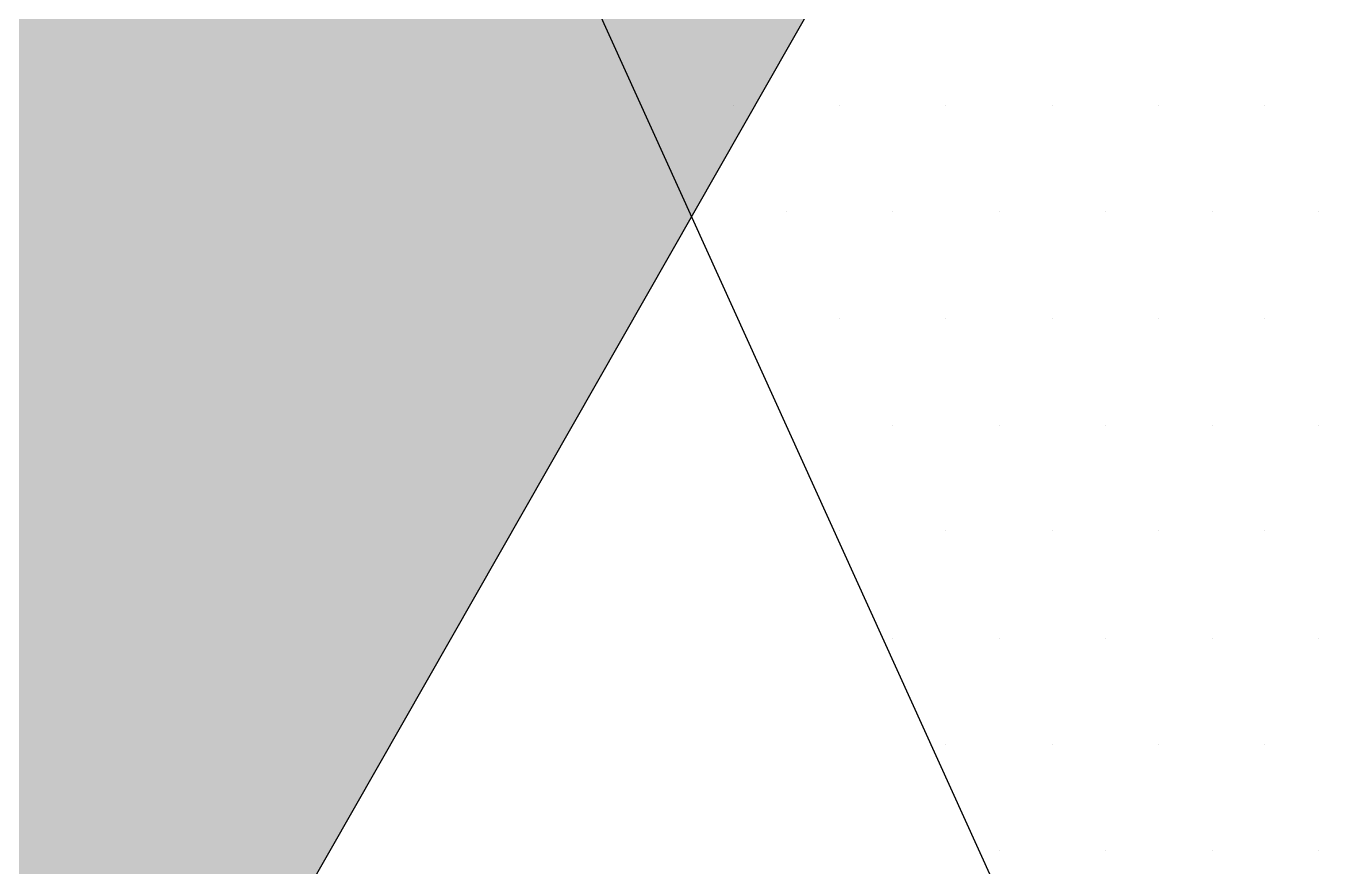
# Model space of a CAD drawing. Header units: millimetres. Extents: x -1573 to 210, y -360 to 557.
# Drawn here: x -497.581 to -496.902, y 16.26 to 16.695 of the extents above; entities that cross this region are included whole.
import ezdxf

# ---------------------------------------------------------------- set-up
doc = ezdxf.new("R2010")
doc.units = ezdxf.units.MM
doc.header["$LTSCALE"] = 2
doc.linetypes.add('CACHEX2', pattern=[0.75, 0.5, -0.25])
for name, color, linetype in [('CALQUE_7', 4, 'Continuous'), ('CARTOUCHE', 7, 'Continuous'), ('rosace', 7, 'Continuous')]:
    doc.layers.add(name, color=color, linetype=linetype)

# ---------------------------------------------------------------- blocks, each defined once
blk = doc.blocks.new('A$C715108E3')
at = {"layer": 'CALQUE_7', "color": 131}
for p, q in [((-12.4386, -24.3394), (-12.4386, -24.3394)), ((-12.3593, -24.3394), (-12.3593, -24.3394)), ((-12.2673, -24.3394), (-12.2673, -24.3394)), ((-12.1762, -24.3394), (-12.1762, -24.3394)), ((-12.0844, -24.3394), (-12.0844, -24.3394)), ((-11.9924, -24.3394), (-11.9924, -24.3394)), ((-11.9011, -24.3394), (-11.9011, -24.3394)), ((-12.3974, -24.4306), (-12.3974, -24.4306)), ((-12.3136, -24.4306), (-12.3136, -24.4306)), ((-12.2216, -24.4306), (-12.2216, -24.4306)), ((-12.1298, -24.4306), (-12.1298, -24.4306)), ((-12.0387, -24.4306), (-12.0387, -24.4306)), ((-11.9465, -24.4306), (-11.9465, -24.4306)), ((-11.8546, -24.4306), (-11.8546, -24.4306)), ((-12.3554, -24.5232), (-12.3554, -24.5232)), ((-12.2673, -24.5232), (-12.2673, -24.5232)), ((-12.1762, -24.5232), (-12.1762, -24.5232)), ((-12.0844, -24.5232), (-12.0844, -24.5232)), ((-11.9924, -24.5232), (-11.9924, -24.5232)), ((-11.9011, -24.5232), (-11.9011, -24.5232)), ((-12.3142, -24.6147), (-12.3142, -24.6147)), ((-12.3136, -24.6147), (-12.3136, -24.6147)), ((-12.2216, -24.6147), (-12.2216, -24.6147)), ((-12.1298, -24.6147), (-12.1298, -24.6147)), ((-12.0387, -24.6147), (-12.0387, -24.6147)), ((-11.9465, -24.6147), (-11.9465, -24.6147)), ((-11.8546, -24.6147), (-11.8546, -24.6147)), ((-12.2724, -24.7059), (-12.2724, -24.7059)), ((-12.2673, -24.7059), (-12.2673, -24.7059)), ((-12.1762, -24.7059), (-12.1762, -24.7059)), ((-12.0844, -24.7059), (-12.0844, -24.7059)), ((-11.9924, -24.7059), (-11.9924, -24.7059)), ((-11.9011, -24.7059), (-11.9011, -24.7059)), ((-12.231, -24.7985), (-12.231, -24.7985)), ((-12.2216, -24.7985), (-12.2216, -24.7985)), ((-12.1298, -24.7985), (-12.1298, -24.7985)), ((-12.0387, -24.7985), (-12.0387, -24.7985)), ((-11.9465, -24.7985), (-11.9465, -24.7985)), ((-11.8546, -24.7985), (-11.8546, -24.7985)), ((-12.1894, -24.8898), (-12.1894, -24.8898)), ((-12.1762, -24.8898), (-12.1762, -24.8898)), ((-12.0844, -24.8898), (-12.0844, -24.8898)), ((-11.9924, -24.8898), (-11.9924, -24.8898)), ((-11.9011, -24.8898), (-11.9011, -24.8898)), ((-12.1477, -24.9811), (-12.1477, -24.9811)), ((-12.1298, -24.9811), (-12.1298, -24.9811)), ((-12.0387, -24.9811), (-12.0387, -24.9811)), ((-11.9465, -24.9811), (-11.9465, -24.9811)), ((-11.8546, -24.9811), (-11.8546, -24.9811))]:
    blk.add_line(p, q, dxfattribs=at)
blk.add_lwpolyline([(-19.4659, -20.0075), (-15.0643, -20.4719), (-16.7516, -22.8048), (-16.3741, -23.1322), (-15.8207, -23.5348), (-15.4563, -23.799), (-13.7331, -21.4856), (-11.9601, -25.3945), (-11.4761, -25.5469), (-10.7095, -25.798), (-10.0926, -25.8741), (-9.9674, -25.8741), (-12.5584, -19.9248), (-11.816, -18.9068), (-10.4959, -20.6166), (-9.7792, -22.2122), (-8.7979, -20.9179), (-8.1187, -22.4645), (-6.9489, -21.0191), (-7.6382, -19.3811), (-6.116, -17.2939)], dxfattribs=at)
blk = doc.blocks.new('A$C581E6685')
at = {"layer": 'rosace'}
blk.add_hatch(color=32, dxfattribs=at).paths.add_polyline_path([(-39.8519, 24.2064), (-38.5844, 21.5046), (-46.2303, 8.0935)])
at = {"layer": 'rosace', "color": 32}
blk.add_lwpolyline([(-39.8519, 24.2064), (-38.584, 21.5046), (-46.2303, 8.0935)], close=True, dxfattribs=at)
at = {"layer": 'rosace', "color": 32, "linetype": 'CACHEX2', "ltscale": 1.5}
blk.add_ellipse((-38.0538, 23.8138), major_axis=(-19.0311, -3.534), ratio=0.590567, dxfattribs=at)
at = {"layer": 'rosace', "color": 32}
blk.add_ellipse((-37.6144, 23.8499), major_axis=(-13.5768, -4.2839), ratio=0.791971, dxfattribs=at)
at = {"layer": 'CARTOUCHE'}
blk.add_blockref('A$C715108E3', (-31.6739, 36.3189), dxfattribs=at)

msp = doc.modelspace()

# ---------------------------------------------------------------- linework, layer by layer
at = {"layer": 'CARTOUCHE'}
msp.add_rational_spline([(-508.06649, 33.7081), (-508.06649, 22.81694), (-508.06649, 11.92578), (-508.06649, 8.08578), (-504.22649, 8.08578), (-458.68722, 8.08578), (-413.14796, 8.08578), (-409.30796, 8.08578), (-409.30796, 11.92578), (-409.30796, 22.81694), (-409.30796, 33.7081), (-409.30796, 37.5481), (-413.14796, 37.5481), (-458.68722, 37.5481), (-504.22649, 37.5481), (-508.06649, 37.5481), (-508.06649, 33.7081)], [1, 1, 1, 0.707106781187, 1, 1, 1, 0.707106781187, 1, 1, 1, 0.707106781187, 1, 1, 1, 0.707106781187, 1], degree=2, knots=[0, 0, 0, 1, 1, 2.570796, 2.570796, 3.570796, 3.570796, 5.141593, 5.141593, 6.141593, 6.141593, 7.712389, 7.712389, 8.712389, 8.712389, 10.283185, 10.283185, 10.283185], dxfattribs=at)

# ---------------------------------------------------------------- block references
at = {"layer": 'CARTOUCHE', "xscale": 0.6, "yscale": 0.6, "zscale": 0.6}
msp.add_blockref('A$C581E6685', (-470.79575, 9.46636), dxfattribs=at)

doc.saveas('drawing.dxf')
